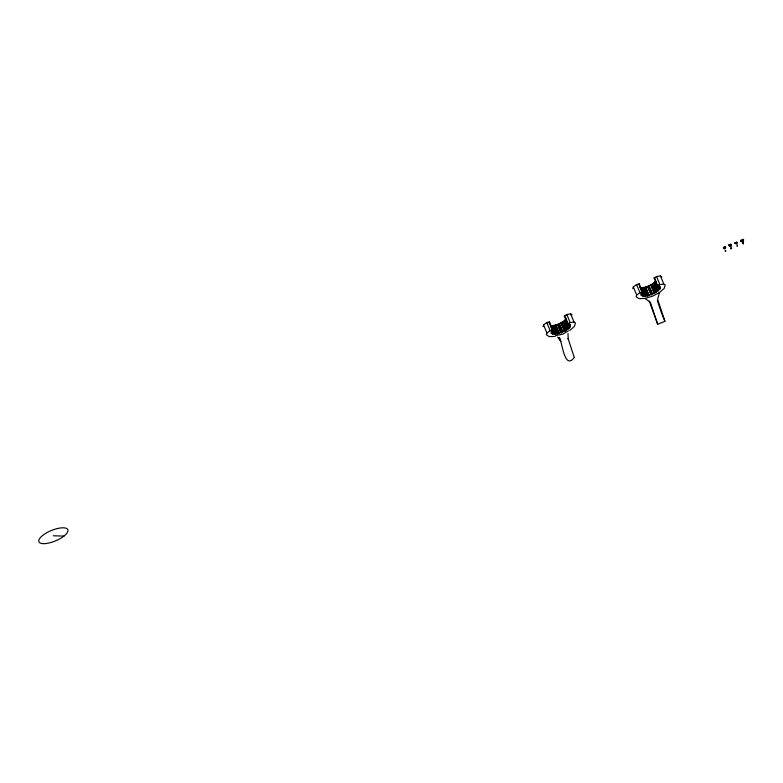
<?xml version="1.0" encoding="UTF-8"?>
<svg xmlns="http://www.w3.org/2000/svg" width="783" height="783" viewBox="0 0 783 783"><rect width="100%" height="100%" fill="white"/><g stroke="black" fill="none" stroke-linecap="round" stroke-linejoin="round"><path stroke-width="1.17" d="M574.184 357.596C564.073 370.888 562.155 340.223 559.15 337.434L560.834 341.496L557.672 337.101M574.193 357.244L568.096 338.55L568.243 339.108L567.998 333.47M725.998 250.922L725.469 251.226M725.518 247.301C726.017 249.405 721.789 246.88 723.991 248.544M736.96 242.27C737.968 242.358 733.025 243.758 736.431 243.161M735.1 243.366L735.11 242.661L735.462 243.572M566.266 319.053L565.003 320.071L568.38 328.185L570.23 326.834L570.504 326.354L569.681 326.384L570.641 324.72L569.633 324.955L569.28 323.712L567.665 324.054L564.289 315.95L566.765 314.463L570.65 313.914L572.07 314.854M658.963 289.279L655.586 281.166L654.774 282.095L658.151 290.209L660 288.868L660.275 288.379L659.452 288.408L660.412 286.744L659.403 286.989L659.051 285.736L657.436 286.089L654.059 277.975L656.536 276.497L660.421 275.949L661.841 276.879M731.048 244.971L729.56 246.077L729.09 244.834L729.619 246.185M742.94 240.205L743.517 239.441L742.979 239.412C745.436 242.417 736.891 240.88 743.028 240.401M660.421 275.949L663.798 284.063L665.217 284.992L664.15 288.438L659.482 292.539L657.622 299.321L664.933 321.324L657.681 324.26L649.293 301.103M543.02 326.628L543.549 324.906L546.779 322.537L549.48 321.901L552.857 330.005L551.408 330.886L551.134 331.375L551.956 331.346L550.997 333.01L552.005 332.765L552.358 334.018L554.54 333.744L550.821 325.894L554.11 325.366L557.594 333.861L559.189 333.069L555.813 324.955L557.565 324.397L560.951 332.706L562.801 331.963L559.326 323.692L561.01 322.87L564.572 331.101C570.601 330.769 555.343 310.508 566.06 330.465M552.857 330.005L550.155 330.651L546.925 333.01L546.397 334.742L549.226 336.612L555.186 336.396M632.791 288.653L633.32 286.93L636.55 284.572L639.251 283.926L642.628 292.039L641.179 292.92L641.58 294.144L640.768 295.034L641.776 294.79L642.129 296.043L644.311 295.768L640.934 287.655L639.789 287.508M642.628 292.039L639.926 292.676L636.696 295.044L636.168 296.767L638.997 298.636L644.967 298.431L652.464 296.199L659.482 292.539M743.184 240.988L740.943 241.438L741.824 241.604M554.11 325.366L555.813 324.955M645.584 286.989L648.96 295.103L648.314 295.671L647.365 295.896L643.704 287.645L647.345 286.421L651.221 294.731L652.572 293.987L649.097 285.717L650.976 285.012L654.343 293.126L655.978 292.176L653.022 285.081M724.314 248.465L724.324 247.555L724.804 248.348M731.156 245.275L730.735 244.208L728.983 245.05M742.245 240.342L741.697 240.518L742.343 241.927M742.215 241.291L741.883 240.459M562.83 322.038L561.196 322.988M725.185 248.133L725.254 246.665L725.635 247.624M736.617 243.082L736.519 243.161M723.512 247.311L724.021 248.495M729.394 245.97L729.09 244.834M737.009 242.691L736.695 242.045L736.911 242.984L736.852 242.348L736.431 242.71M723.795 248.514L723.512 248.015M725.45 247.957L725.303 246.811M731.576 248.554L730.422 244.854M647.365 295.896L644.008 296.287L641.013 288.937M729.56 245.226L730.157 246.567M549.48 321.901L549.069 322.361L552.025 329.457M639.251 283.926L638.39 284.483M741.716 240.498L741.256 240.146M742.803 239.97L743.184 240.773M568.438 330.847L562.693 334.175L555.676 335.594M554.54 333.744L554.237 334.253L557.594 333.861M640.631 288.173L643.88 287.39M729.365 245.236L729.707 246.038M741.53 240.547L741.902 241.33M557.565 324.397L559.424 323.849M647.345 286.421L649.097 285.717M724.324 247.555L724.823 247.311M730.05 245.069L730.382 245.882M569.711 330.514L574.379 326.413L575.446 322.968L574.027 322.028L570.65 313.914M562.556 321.97L565.522 320.257L565.003 320.071M566.207 330.152L568.898 328.371L565.943 321.275M655.831 292.49L652.327 284.004L655.293 282.291L654.774 282.095M655.978 292.176L658.669 290.405L658.151 290.209M743.067 241.634L742.734 240.068M723.423 247.359L723.972 247.653M654.059 277.975L655.038 277.789M735.296 243.454L734.973 242.75M567.665 324.054L570.141 322.576L574.027 322.028M657.436 286.089L659.912 284.601L663.798 284.063M730.568 244.237L731.107 245.363M650.976 285.012L652.327 284.004M548.031 322.782L548.619 322.449M730.656 244.952L729.443 245.441M730.999 245.754L729.785 246.254M736.646 242.799L735.511 243.249M736.813 243.2L735.677 243.66M742.558 240.156L742.548 241.193M559.326 323.692L562.703 331.796L564.572 331.101M654.343 293.126L652.572 293.987M736.852 246.195L737.351 246.009M730.979 248.798L731.537 248.583M724.989 247.222L725.322 248.035M648.96 295.103L650.722 294.731M559.189 333.069L560.941 332.501M725.087 246.694L725.528 247.829M565.903 315.598L564.289 315.95M730.265 244.942L730.598 245.754M741.168 240.205L741.609 241.35M730.637 244.658L731.068 245.598M568.38 328.185L568.898 328.371M729.903 245.108L730.236 245.921M53.244 535.768L63.952 536.101M730.529 244.746L730.901 245.559M725.371 251.216L725.068 250.629M730.94 248.798L730.627 248.123M742.411 240.244L742.764 241.066M724.666 247.408L725.283 248.681M644.967 298.431L650.36 302.267L657.681 324.26M743.37 239.353L743.713 240.166M742.059 240.42L742.45 241.233M740.982 240.215L741.491 241.34M740.659 240.45L741.002 241.262M736.666 243.523L737.449 245.842M729.717 245.148L730.05 245.979M724.5 247.487L724.843 248.309M724.148 247.614L724.549 248.974M656.536 276.497L659.912 284.601M658.552 284.963L659.932 288.271M659.159 286.832L660 288.868M658.18 285.364L659.452 288.408M657.73 285.139L659.413 289.191M654.637 278.053L656.741 283.123M655.185 282.056L658.249 289.387M654.676 282.82L658.053 290.933M654.02 283.074L657.397 291.178M653.678 283.055L657.054 291.168M651.593 284.885L654.97 292.999M650.781 284.904L654.157 293.008M661.987 314.218L664.933 321.324M648.813 286.235L652.19 294.339M647.844 286.627L651.221 294.731M645.495 287.214L648.872 295.328M644.938 287.557L648.314 295.671M644.125 288.653L647.081 295.749M642.314 287.615L645.691 295.729M642.05 287.88L645.427 295.994M641.404 288.154L644.781 296.268M641.062 289.191L643.587 295.269M639.261 285.404L642.217 292.499M641.483 291.57L643.166 295.622M641.502 292.832L642.765 295.876M641.473 293.263L642.314 295.289M640.934 292.764L641.776 294.79M636.55 284.572L639.926 292.676M633.32 286.93L636.696 295.044M566.765 314.463L570.141 322.576M568.987 323.575L570.23 326.834M568.409 323.34L569.681 326.384M568.38 324.123L569.642 327.167M565.287 317.037L568.233 324.133M565.815 319.141L569.192 327.245M565.414 320.032L568.791 328.146M564.905 320.795L568.282 328.899M564.249 321.04L567.626 329.154M563.897 321.03L567.274 329.134M561.822 322.85L565.199 330.964M561.01 322.87L564.386 330.984M559.042 324.201L562.419 332.315M558.064 324.593L561.44 332.706M557.574 324.593L560.951 332.706M555.724 325.19L559.101 333.294M555.167 325.522L558.543 333.636M553.933 325.611L556.889 332.706M552.544 325.591L555.92 333.695M552.279 325.845L555.656 333.959M551.633 326.12L555.01 334.233M550.821 325.894L552.974 331.219M551.712 329.535L553.395 333.587M551.731 330.808L552.994 333.852M551.702 331.238L552.544 333.264M551.516 331.982L552.358 334.018M546.779 322.537L550.155 330.651M543.549 324.906L546.925 333.01M743.116 241.82L743.263 244.042L742.225 241.702M657.329 300.476L661.566 313.21M43.271 543.647A15.68 5.589 -22.6 0 0 67.583 532.088A15.68 5.589 -22.6 0 0 49.251 531.442A15.68 5.589 -22.6 0 0 43.271 543.647"/></g></svg>
